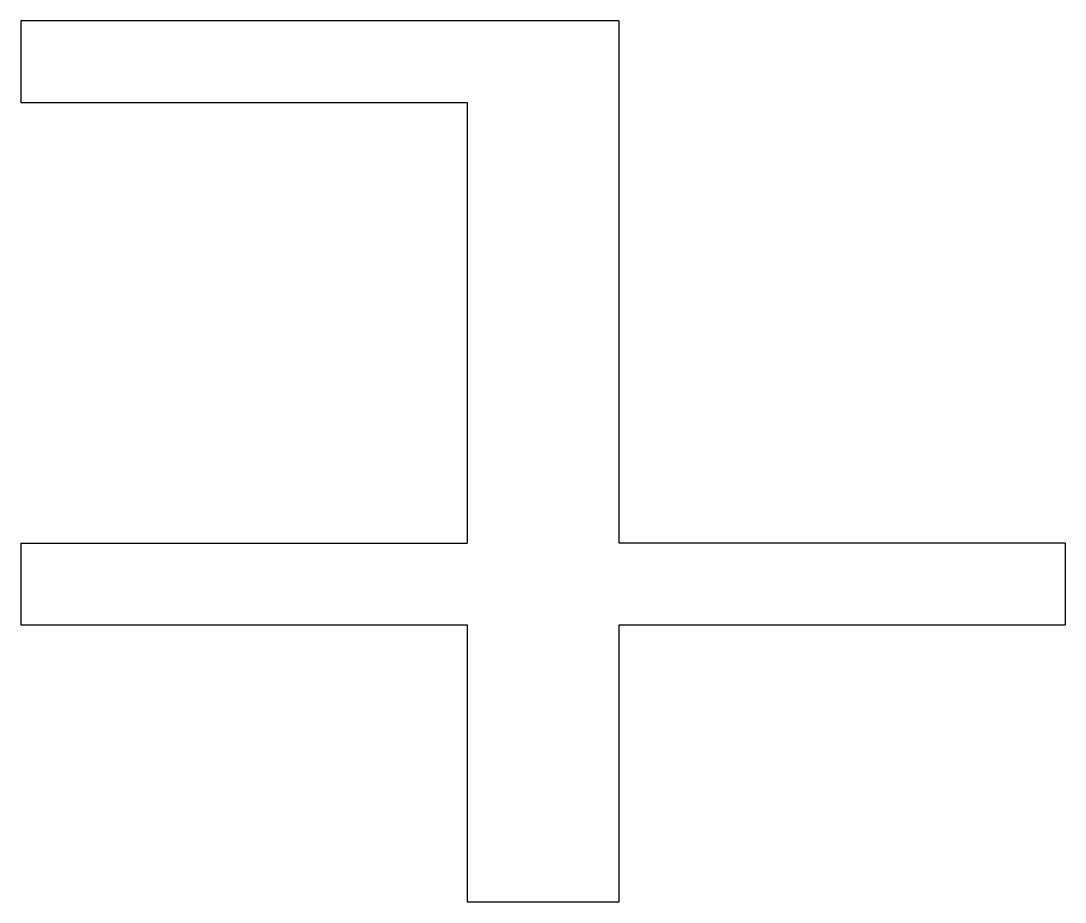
# Model space of a CAD drawing. Extents: x 45.68 to 46.32, y 0.73 to 1.27.
import ezdxf

# ---------------------------------------------------------------- set-up
doc = ezdxf.new("R2010")
doc.units = 0
doc.header["$MEASUREMENT"] = 0
doc.layers.add('LAYER1', color=7, linetype='Continuous')

msp = doc.modelspace()

# ---------------------------------------------------------------- linework, layer by layer
at = {"layer": 'LAYER1', "color": 7, "linetype": 'Continuous', "lineweight": 25}
for p, q in [((45.68, 1.27), (45.68, 1.22)), ((46.0465, 1.27), (45.68, 1.27)), ((46.0465, 1.27), (46.0465, 0.95)), ((45.68, 1.22), (45.9535, 1.22)), ((45.9535, 1.22), (45.9535, 0.95)), ((45.68, 0.95), (45.9535, 0.95)), ((45.68, 0.95), (45.68, 0.9)), ((46.32, 0.95), (46.0465, 0.95)), ((46.32, 0.95), (46.32, 0.9)), ((45.68, 0.9), (45.9535, 0.9)), ((45.9535, 0.9), (45.9535, 0.73)), ((46.0465, 0.9), (46.0465, 0.73)), ((46.0465, 0.9), (46.32, 0.9)), ((46.0465, 0.73), (45.9535, 0.73))]:
    msp.add_line(p, q, dxfattribs=at)

doc.saveas('drawing.dxf')
